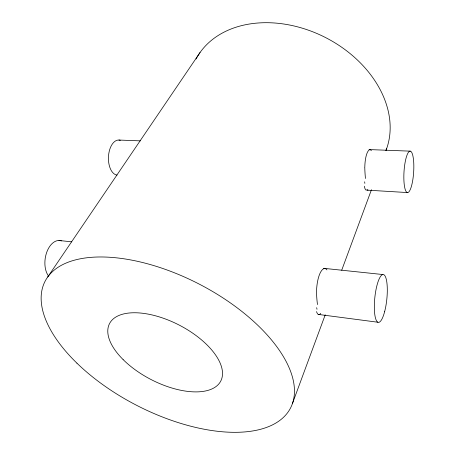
<?xml version="1.0" encoding="UTF-8"?>
<svg xmlns="http://www.w3.org/2000/svg" width="455" height="455" viewBox="0 0 455 455"><rect width="100%" height="100%" fill="white"/><g stroke="black" fill="none" stroke-linecap="round" stroke-linejoin="round"><path stroke-width="0.68" d="M292.514 403.323L325.228 314.814M341.705 270.23L371.462 189.707M385.971 150.446L386.71 148.449M47.724 276.987L200.035 52.53M118.982 140.049L140.294 140.862M369.033 149.576L410.239 151.145A20.759 4.823 -86.3 0 1 412.293 182.705A20.759 4.823 -86.3 0 1 403.983 181.727A20.759 4.823 -86.3 0 1 410.239 151.145M407.663 192.573L367.253 190.144A20.259 4.982 -80.5 0 0 368.01 190.127M58.957 240.485L71.662 241.821M323.59 268.308L382.865 274.541M318.756 314.479L377.855 322.231M317.016 309.281L316.652 307.688M364.864 183.382L364.626 181.807M117.026 175.084A17.552 9.726 -87.9 0 1 108.569 155.36A17.552 9.726 -87.9 0 1 120.353 140.328M48.372 275.849A19.855 12.131 -81.9 0 1 46.848 251.979A19.855 12.131 -81.9 0 1 61.419 240.9M196.065 58.979A105.52 78.954 27.1 0 1 322.424 36.008A105.52 78.954 27.1 0 1 386.016 150.338M367.287 189.451A20.282 3.668 -86.9 0 1 364.341 186.22M365.473 178.485A20.219 2.775 87.5 0 1 364.791 168.06M364.791 167.707A20.253 5.887 88.9 0 1 370.592 149.604M370.541 149.985A20.236 7.075 -85.5 0 1 371.399 150.736M320.695 313.376A23.256 5.227 -85.2 0 1 316.526 311.595M317.505 304.571A23.228 4.539 89 0 1 316.515 291.74A23.256 7.911 -88.4 0 1 324.381 268.478M324.415 268.268A23.182 8.929 -82.2 0 1 326.963 269.9M123.129 359.592A62.597 30.65 27.3 0 0 220.01 382.342A62.597 30.65 27.3 0 0 152.334 315.002A62.597 30.65 27.3 0 0 123.129 359.592M384.611 311.743A24.052 6.051 -84.2 0 0 383.491 274.57A24.052 6.051 -84.2 0 0 374.363 309.053A24.052 6.051 -84.2 0 0 384.611 311.743M76.923 363.158A138.115 68.21 27.3 0 0 289.636 409.625A138.115 68.21 27.3 0 0 136.841 261.176A138.115 68.21 27.3 0 0 76.923 363.158"/></g></svg>
